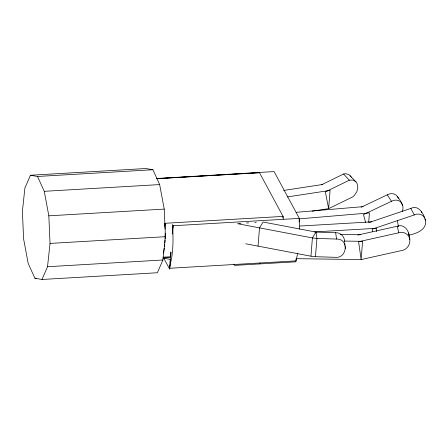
<?xml version="1.0" encoding="UTF-8"?>
<svg xmlns="http://www.w3.org/2000/svg" width="448" height="448" viewBox="0 0 448 448"><rect width="100%" height="100%" fill="white"/><g stroke="black" fill="none" stroke-linecap="round" stroke-linejoin="round"><path stroke-width="0.67" d="M299.561 229.197L299.342 218.389L274.086 171.584L156.615 178.494M164.679 226.066L164.898 223.3L283.069 216.406A38.466 9.75 86.7 0 1 283.22 219.083M164.881 226.055L165.099 223.289M297.718 253.148L295.994 260.893L169.551 268.268L170.828 252.045M172.239 234.08L172.894 225.764L299.342 218.389L299.068 221.855M170.027 264.874L169.691 269.164L163.716 258.093M170.19 262.847L170.453 259.47M170.666 256.766L171.041 252.034M172.889 228.525L173.107 225.753L172.441 224.521M282.962 217.795L283.069 216.406L259.47 172.665L156.856 178.651M258.059 246.12L259.498 227.875L263.122 222.023L316.03 232.092L335.664 232.714C340.766 232.338 345.044 237.149 344.54 242.144M259.829 263.906L259.896 262.998M296.156 258.866L295.921 261.8L234.539 265.384L233.873 264.152M310.968 256.194L312.402 237.944L316.03 232.092L316.91 238.437L315.476 256.687L310.968 256.194L245.689 243.768M368.682 222.393L369.426 212.929L299.006 218.893M376.359 231.661L376.628 228.284L314.49 231.907M41.994 279.474L47.527 266.722L50.03 243.421L48.832 215.824L44.251 191.313L37.52 176.467L30.436 175.258L24.903 188.009L22.4 211.305L23.598 238.907L28.179 263.418L34.91 278.264L41.994 279.474L157.388 272.742L162.926 259.991L164.175 248.343M164.399 246.288L164.618 244.233M164.763 242.861L165.06 240.117M165.206 238.75L165.278 233.24M237.502 223.686L312.402 237.944L316.91 238.437L336.543 239.058C349.362 238.666 347.194 258.843 335.11 257.309L315.476 256.687M169.551 268.268L171.858 256.654A56.196 14.241 86.7 0 0 173.023 241.892L172.894 225.764M402.198 211.579C404.858 206.153 400.495 200.945 397.572 196.739C395.399 193.284 390.572 192.769 387.268 194.841L361.138 207.228M321.406 184.845L343.571 174.02L345.464 173.695L348.902 174.574L356.042 181.888L357.05 183.434L357.829 187.376L356.849 191.705L354.329 195.496L352.654 196.918L328.642 208.65L312.088 211.182M356.042 181.888L353.063 180.046L349.356 180.18L325.349 191.912L328.642 208.65L330.081 190.406L287.308 196.935M401.783 203.196C399.616 199.741 394.789 199.226 391.485 201.298L363.485 214.57L365.646 222.544M369.32 222.432L410.794 208.426C418.751 204.378 423.78 214.071 425.516 220.343C427.034 229.93 416.214 233.61 408.867 235.155M372.635 231.834L372.17 229.163L414.305 214.934C417.934 213.03 422.867 214.2 424.743 217.986M357.84 235.026L397.292 226.234C405.496 223.278 409.819 232.82 409.814 239.523C410.536 244.748 406.566 250.068 401.274 250.622L361.138 259.566L296.218 258.67M409.814 239.523C409.22 234.394 403.558 230.938 398.737 232.792L358.602 241.73L361.138 259.566L362.578 241.315L344.428 241.069M283.59 190.456L322.913 184.453M296.184 212.313L363.115 206.651M30.436 175.258L145.835 168.526L152.919 169.736L159.65 184.582L164.231 209.093L165.099 229.102M37.52 176.467L152.919 169.736M156.481 178.718L259.504 172.726M44.251 191.313L159.65 184.582M48.832 215.824L164.231 209.093M238.89 223.434L240.968 223.311M246.506 222.992L248.584 222.869M254.817 222.505L256.2 222.426M299.807 226.05L371.722 221.855M50.03 243.421L165.43 236.695M163.122 257.197L170.083 256.794M163.066 257.925L170.027 257.522M47.527 266.722L162.926 259.991M34.91 278.264L36.299 278.186M340.189 234.478L360.433 234.752M343.571 174.02L349.356 180.18M401.671 203.728L402.724 205.341M387.268 194.841L391.485 201.298M350.258 175.722L351.266 177.274M424.878 219.156L425.516 220.343M410.794 208.426L414.305 214.934M397.572 196.739L398.272 198.346M421.232 211.478L421.618 212.654M397.292 226.234L398.737 232.792M397.387 220.646L398.434 226.66M344.714 243.41L344.977 245.314M345.156 246.585L345.419 248.489M335.664 232.714L336.543 239.058M408.369 232.971L408.374 234.903M169.803 259.291A231.252 196.571 -28.3 0 1 163.038 258.098M164.898 223.3A38.466 9.75 86.7 0 1 163.358 253.193"/></g></svg>
